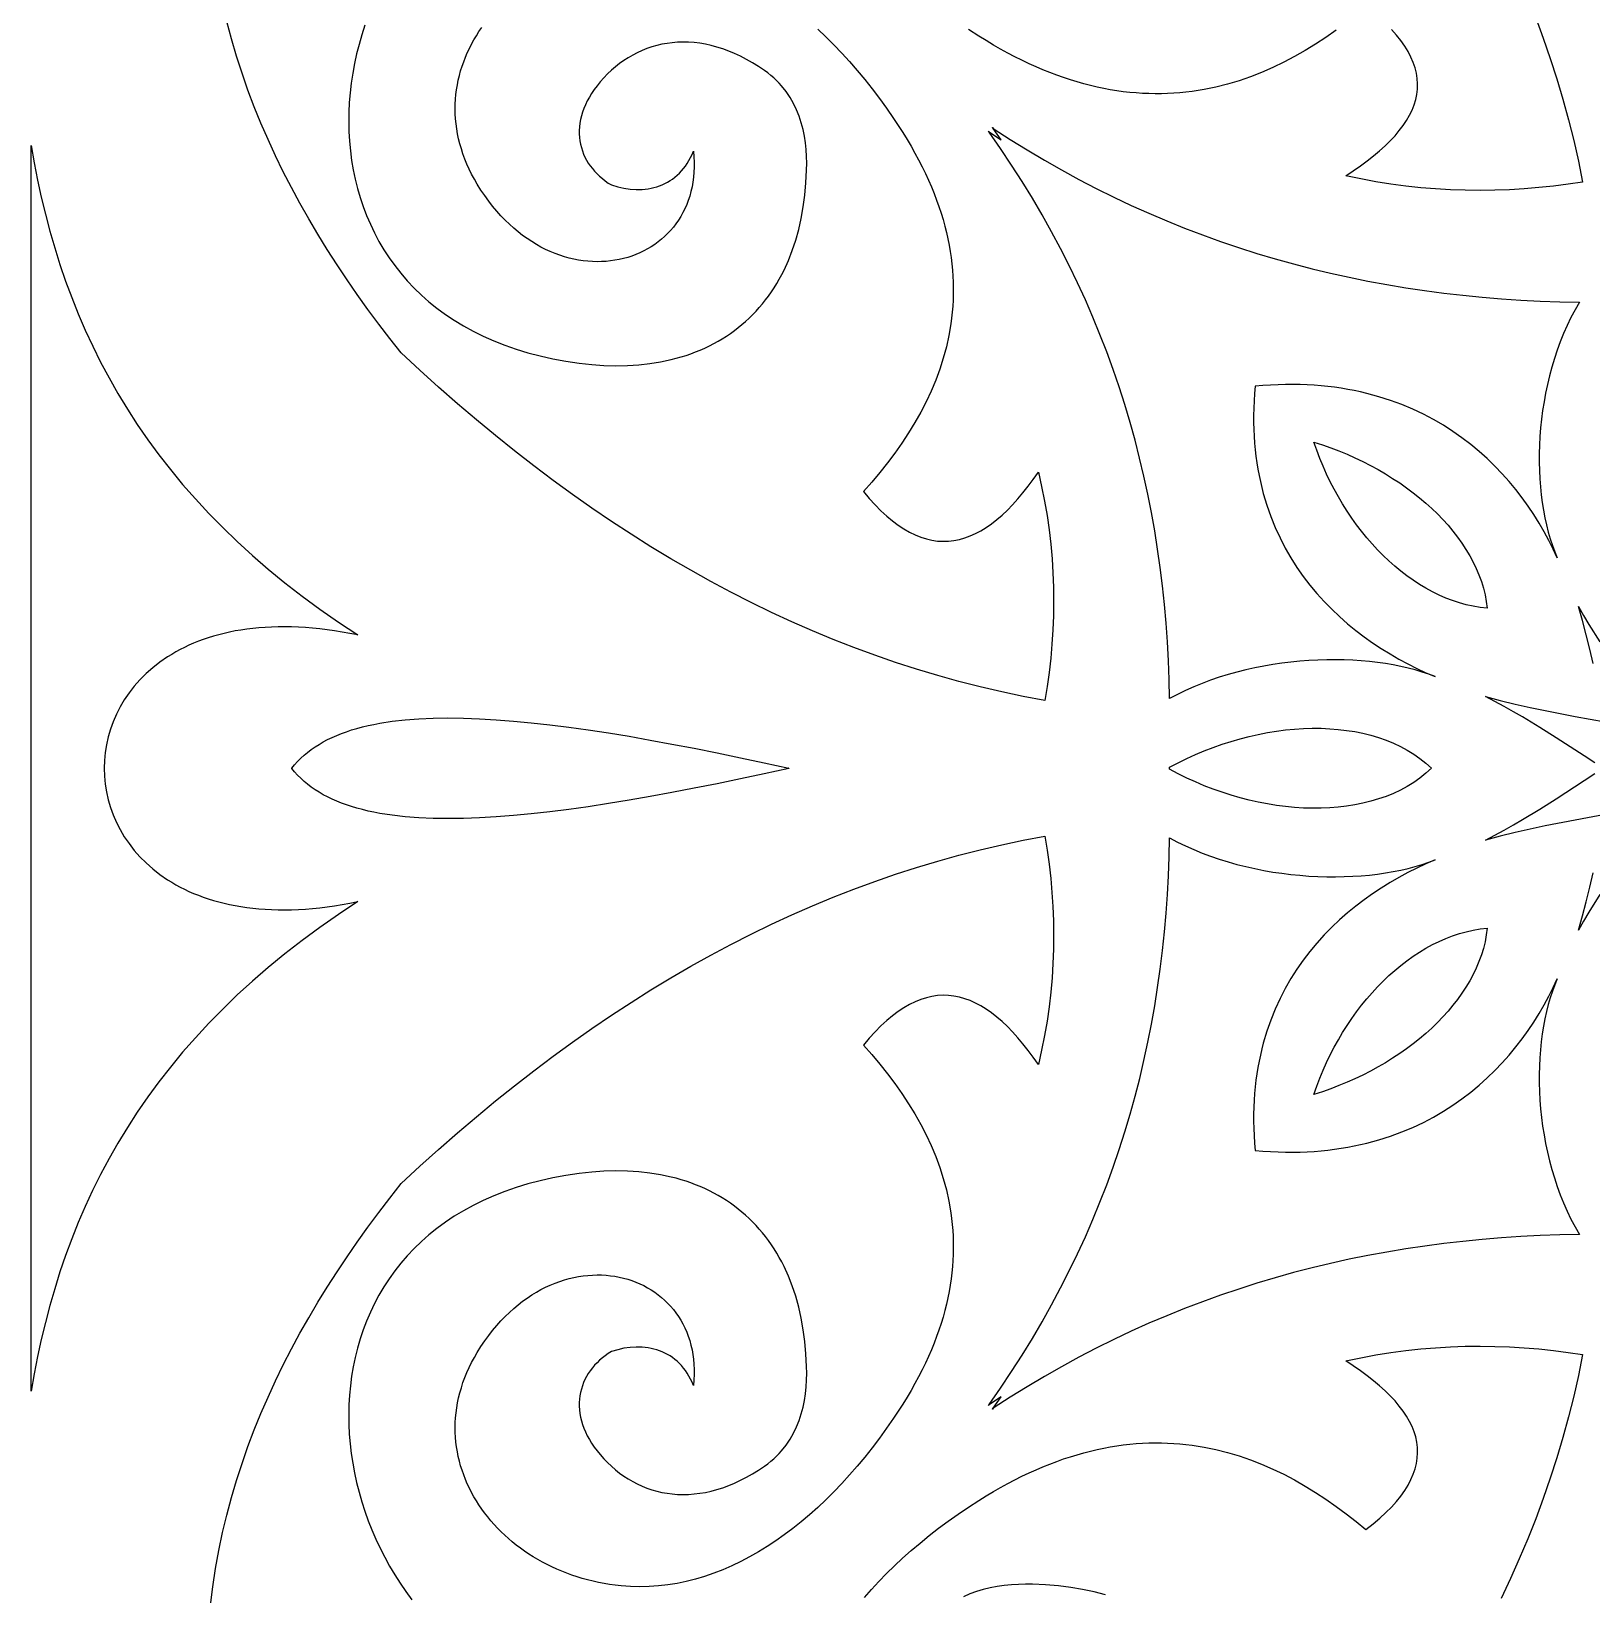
# Model space of a CAD drawing. Extents: x -375 to 375, y -1025 to 1025.
# Drawn here: x -275 to -217.3, y -608.8 to -551 of the extents above; entities that cross this region are included whole.
import ezdxf

# ---------------------------------------------------------------- set-up
doc = ezdxf.new("R2010")
doc.units = 0
doc.layers.add('LAYER_1', color=18, linetype='CONTINUOUS')

msp = doc.modelspace()

# ---------------------------------------------------------------- linework, layer by layer
at = {"layer": 'LAYER_1'}
for points in [[(-245.905, -550.9), (-245.605, -551.183), (-245.309, -551.477), (-245.017, -551.783), (-244.73, -552.098), (-244.446, -552.424), (-244.167, -552.76), (-243.893, -553.106), (-243.623, -553.461), (-243.358, -553.825), (-243.098, -554.199), (-242.924, -554.459), (-242.758, -554.717), (-242.6, -554.974), (-242.449, -555.23), (-242.306, -555.484), (-242.17, -555.736), (-242.041, -555.987), (-241.92, -556.237), (-241.806, -556.485), (-241.699, -556.732), (-241.599, -556.977), (-241.506, -557.221), (-241.419, -557.464), (-241.34, -557.705), (-241.267, -557.944), (-241.201, -558.182), (-241.142, -558.419), (-241.089, -558.655), (-241.042, -558.888), (-241.002, -559.121), (-240.967, -559.352), (-240.939, -559.582), (-240.917, -559.81), (-240.901, -560.037), (-240.891, -560.262), (-240.887, -560.487), (-240.888, -560.709), (-240.895, -560.931), (-240.908, -561.151), (-240.926, -561.369), (-240.949, -561.586), (-240.978, -561.802), (-241.051, -562.23), (-241.144, -562.652), (-241.257, -563.069), (-241.389, -563.48), (-241.54, -563.886), (-241.708, -564.287), (-241.892, -564.683), (-242.094, -565.073), (-242.311, -565.458), (-242.543, -565.837), (-242.789, -566.212), (-243.049, -566.582), (-243.322, -566.946), (-243.608, -567.305), (-243.906, -567.659), (-244.214, -568.008), (-243.997, -568.265), (-243.781, -568.501), (-243.566, -568.718), (-243.352, -568.915), (-243.139, -569.093), (-242.927, -569.251), (-242.716, -569.39), (-242.507, -569.511), (-242.298, -569.612), (-242.09, -569.696), (-241.883, -569.761), (-241.678, -569.808), (-241.473, -569.838), (-241.269, -569.849), (-241.066, -569.844), (-240.864, -569.821), (-240.663, -569.781), (-240.462, -569.725), (-240.263, -569.652), (-240.064, -569.562), (-239.866, -569.456), (-239.669, -569.335), (-239.473, -569.197), (-239.277, -569.045), (-239.083, -568.876), (-238.889, -568.693), (-238.696, -568.494), (-238.503, -568.281), (-238.311, -568.054), (-238.12, -567.812), (-237.93, -567.556), (-237.74, -567.286), (-237.619, -567.823), (-237.512, -568.359), (-237.421, -568.894), (-237.345, -569.428), (-237.283, -569.961), (-237.235, -570.492), (-237.201, -571.022), (-237.181, -571.551), (-237.175, -572.079), (-237.182, -572.605), (-237.203, -573.13), (-237.237, -573.654), (-237.283, -574.177), (-237.342, -574.698), (-237.414, -575.218), (-237.498, -575.737), (-238.299, -575.587), (-239.096, -575.42), (-239.889, -575.236), (-240.678, -575.035), (-241.463, -574.818), (-242.245, -574.583), (-243.023, -574.332), (-243.797, -574.064), (-244.567, -573.78), (-245.334, -573.48), (-246.097, -573.163), (-246.856, -572.829), (-247.612, -572.48), (-248.365, -572.115), (-249.113, -571.733), (-249.859, -571.336), (-250.6, -570.923), (-251.338, -570.494), (-252.073, -570.049), (-252.804, -569.589), (-253.532, -569.114), (-254.257, -568.623), (-254.978, -568.116), (-255.695, -567.594), (-256.41, -567.057), (-257.121, -566.505), (-257.829, -565.938), (-258.533, -565.356), (-259.235, -564.759), (-259.933, -564.148), (-260.627, -563.521), (-261.319, -562.88), (-261.737, -562.346), (-262.146, -561.808), (-262.547, -561.266), (-262.937, -560.719), (-263.318, -560.169), (-263.689, -559.613), (-264.049, -559.053), (-264.398, -558.488), (-264.735, -557.917), (-265.061, -557.342), (-265.375, -556.761), (-265.676, -556.174), (-265.965, -555.582), (-266.24, -554.983), (-266.502, -554.379), (-266.749, -553.768), (-266.983, -553.151), (-267.201, -552.528), (-267.404, -551.897), (-267.592, -551.26), (-267.764, -550.616)], [(-262.66, -550.755), (-262.773, -551.106), (-262.874, -551.459), (-262.964, -551.815), (-263.042, -552.172), (-263.108, -552.531), (-263.162, -552.891), (-263.204, -553.251), (-263.233, -553.611), (-263.251, -553.971), (-263.256, -554.331), (-263.248, -554.689), (-263.228, -555.046), (-263.194, -555.401), (-263.148, -555.753), (-263.089, -556.103), (-263.017, -556.449), (-262.932, -556.792), (-262.833, -557.131), (-262.721, -557.465), (-262.595, -557.795), (-262.456, -558.119), (-262.303, -558.438), (-262.136, -558.751), (-261.955, -559.057), (-261.76, -559.356), (-261.551, -559.648), (-261.327, -559.932), (-261.089, -560.208), (-260.836, -560.476), (-260.569, -560.735), (-260.287, -560.984), (-259.99, -561.223), (-259.678, -561.452), (-259.351, -561.671), (-259.008, -561.879), (-258.651, -562.075), (-258.278, -562.259), (-257.889, -562.431), (-257.485, -562.59), (-257.065, -562.736), (-256.629, -562.869), (-256.177, -562.988), (-255.709, -563.092), (-255.225, -563.182), (-254.725, -563.257), (-254.263, -563.307), (-253.812, -563.338), (-253.371, -563.35), (-252.941, -563.342), (-252.521, -563.316), (-252.113, -563.271), (-251.716, -563.207), (-251.331, -563.125), (-251.143, -563.077), (-250.958, -563.025), (-250.776, -562.968), (-250.598, -562.906), (-250.422, -562.841), (-250.249, -562.77), (-250.08, -562.696), (-249.914, -562.616), (-249.751, -562.533), (-249.592, -562.445), (-249.436, -562.353), (-249.283, -562.257), (-249.134, -562.156), (-248.988, -562.051), (-248.846, -561.942), (-248.707, -561.828), (-248.571, -561.711), (-248.439, -561.589), (-248.311, -561.463), (-248.187, -561.333), (-248.066, -561.199), (-247.949, -561.06), (-247.835, -560.918), (-247.726, -560.772), (-247.62, -560.622), (-247.518, -560.467), (-247.42, -560.309), (-247.326, -560.147), (-247.235, -559.981), (-247.149, -559.811), (-246.989, -559.459), (-246.845, -559.092), (-246.717, -558.71), (-246.607, -558.313), (-246.513, -557.901), (-246.437, -557.475), (-246.379, -557.034), (-246.338, -556.58), (-246.316, -556.111), (-246.312, -555.861), (-246.317, -555.609), (-246.332, -555.356), (-246.358, -555.104), (-246.396, -554.853), (-246.448, -554.604), (-246.513, -554.358), (-246.592, -554.115), (-246.688, -553.878), (-246.8, -553.647), (-246.929, -553.422), (-247.077, -553.204), (-247.243, -552.996), (-247.334, -552.895), (-247.43, -552.796), (-247.532, -552.7), (-247.639, -552.607), (-247.751, -552.517), (-247.869, -552.43), (-248.092, -552.28), (-248.315, -552.142), (-248.538, -552.016), (-248.759, -551.902), (-248.979, -551.799), (-249.198, -551.708), (-249.415, -551.629), (-249.631, -551.561), (-249.846, -551.503), (-250.058, -551.457), (-250.268, -551.421), (-250.476, -551.396), (-250.682, -551.381), (-250.885, -551.377), (-251.086, -551.382), (-251.284, -551.397), (-251.479, -551.422), (-251.671, -551.457), (-251.86, -551.501), (-252.045, -551.554), (-252.227, -551.616), (-252.405, -551.687), (-252.58, -551.767), (-252.75, -551.856), (-252.916, -551.952), (-253.078, -552.057), (-253.236, -552.171), (-253.389, -552.291), (-253.537, -552.42), (-253.681, -552.556), (-253.819, -552.7), (-253.953, -552.851), (-254.067, -552.991), (-254.172, -553.131), (-254.268, -553.272), (-254.353, -553.412), (-254.43, -553.552), (-254.498, -553.692), (-254.556, -553.831), (-254.606, -553.969), (-254.647, -554.107), (-254.679, -554.244), (-254.703, -554.379), (-254.719, -554.513), (-254.727, -554.645), (-254.727, -554.776), (-254.719, -554.905), (-254.703, -555.032), (-254.68, -555.157), (-254.649, -555.279), (-254.612, -555.4), (-254.567, -555.517), (-254.515, -555.632), (-254.457, -555.743), (-254.392, -555.852), (-254.32, -555.957), (-254.242, -556.059), (-254.158, -556.157), (-254.068, -556.252), (-253.972, -556.343), (-253.871, -556.429), (-253.763, -556.512), (-253.651, -556.59), (-253.533, -556.663), (-253.305, -556.734), (-253.076, -556.786), (-252.847, -556.82), (-252.62, -556.834), (-252.396, -556.829), (-252.176, -556.804), (-252.068, -556.784), (-251.962, -556.76), (-251.857, -556.73), (-251.755, -556.695), (-251.654, -556.655), (-251.555, -556.609), (-251.459, -556.559), (-251.366, -556.503), (-251.275, -556.442), (-251.187, -556.376), (-251.102, -556.304), (-251.021, -556.227), (-250.943, -556.145), (-250.868, -556.057), (-250.797, -555.964), (-250.73, -555.865), (-250.667, -555.761), (-250.608, -555.651), (-250.553, -555.536), (-250.503, -555.415), (-250.486, -555.616), (-250.476, -555.813), (-250.476, -556.005), (-250.483, -556.194), (-250.499, -556.378), (-250.523, -556.558), (-250.554, -556.733), (-250.593, -556.904), (-250.639, -557.071), (-250.692, -557.232), (-250.752, -557.389), (-250.819, -557.54), (-250.892, -557.687), (-250.971, -557.829), (-251.057, -557.966), (-251.148, -558.097), (-251.245, -558.223), (-251.348, -558.344), (-251.456, -558.459), (-251.568, -558.568), (-251.686, -558.672), (-251.809, -558.771), (-251.935, -558.863), (-252.067, -558.95), (-252.202, -559.03), (-252.341, -559.105), (-252.484, -559.173), (-252.63, -559.236), (-252.779, -559.292), (-252.932, -559.341), (-253.087, -559.384), (-253.245, -559.421), (-253.405, -559.451), (-253.568, -559.474), (-253.733, -559.49), (-253.9, -559.5), (-254.068, -559.502), (-254.238, -559.498), (-254.409, -559.486), (-254.581, -559.467), (-254.753, -559.441), (-254.927, -559.407), (-255.101, -559.366), (-255.275, -559.318), (-255.449, -559.261), (-255.623, -559.198), (-255.797, -559.126), (-255.97, -559.046), (-256.143, -558.959), (-256.314, -558.863), (-256.484, -558.759), (-256.653, -558.647), (-256.821, -558.527), (-256.986, -558.399), (-257.15, -558.262), (-257.311, -558.116), (-257.47, -557.962), (-257.627, -557.799), (-257.78, -557.627), (-257.931, -557.447), (-258.078, -557.257), (-258.223, -557.058), (-258.363, -556.851), (-258.5, -556.634), (-258.608, -556.448), (-258.708, -556.262), (-258.799, -556.075), (-258.883, -555.888), (-258.959, -555.702), (-259.028, -555.515), (-259.089, -555.328), (-259.143, -555.142), (-259.189, -554.956), (-259.227, -554.771), (-259.259, -554.586), (-259.284, -554.401), (-259.301, -554.218), (-259.312, -554.035), (-259.316, -553.853), (-259.313, -553.672), (-259.304, -553.492), (-259.288, -553.313), (-259.266, -553.136), (-259.237, -552.96), (-259.202, -552.785), (-259.161, -552.612), (-259.114, -552.441), (-259.061, -552.271), (-259.002, -552.104), (-258.938, -551.938), (-258.868, -551.774), (-258.792, -551.612), (-258.711, -551.453), (-258.624, -551.296), (-258.533, -551.141), (-258.436, -550.989), (-258.334, -550.839)], [(-219.34, -550.481), (-219.063, -551.228), (-218.802, -551.978), (-218.559, -552.732), (-218.333, -553.489), (-218.125, -554.25), (-217.934, -555.014), (-217.761, -555.783), (-217.605, -556.555), (-218.143, -556.636), (-218.683, -556.705), (-219.224, -556.762), (-219.766, -556.807), (-220.309, -556.84), (-220.854, -556.86), (-221.399, -556.867), (-221.947, -556.861), (-222.495, -556.842), (-223.045, -556.809), (-223.596, -556.763), (-224.148, -556.703), (-224.702, -556.629), (-225.256, -556.541), (-225.813, -556.439), (-226.37, -556.322), (-226.09, -556.139), (-225.824, -555.955), (-225.573, -555.771), (-225.337, -555.586), (-225.116, -555.4), (-224.911, -555.214), (-224.721, -555.027), (-224.546, -554.839), (-224.388, -554.651), (-224.245, -554.462), (-224.119, -554.272), (-224.009, -554.081), (-223.917, -553.889), (-223.841, -553.697), (-223.782, -553.504), (-223.741, -553.31), (-223.717, -553.115), (-223.711, -552.919), (-223.724, -552.723), (-223.754, -552.525), (-223.803, -552.327), (-223.871, -552.127), (-223.957, -551.927), (-224.063, -551.726), (-224.188, -551.523), (-224.332, -551.32), (-224.496, -551.116), (-224.681, -550.911)], [(-226.723, -550.939), (-227.101, -551.202), (-227.484, -551.453), (-227.872, -551.691), (-228.266, -551.914), (-228.665, -552.124), (-229.07, -552.318), (-229.48, -552.496), (-229.896, -552.658), (-230.317, -552.803), (-230.743, -552.93), (-231.176, -553.039), (-231.613, -553.129), (-232.057, -553.2), (-232.281, -553.227), (-232.506, -553.25), (-232.733, -553.267), (-232.961, -553.28), (-233.19, -553.286), (-233.421, -553.288), (-233.654, -553.283), (-233.888, -553.274), (-234.123, -553.258), (-234.36, -553.237), (-234.598, -553.21), (-234.837, -553.177), (-235.079, -553.138), (-235.321, -553.093), (-235.565, -553.042), (-235.811, -552.984), (-236.058, -552.92), (-236.306, -552.85), (-236.556, -552.774), (-236.807, -552.691), (-237.06, -552.601), (-237.315, -552.505), (-237.571, -552.401), (-237.828, -552.291), (-238.087, -552.174), (-238.347, -552.05), (-238.609, -551.919), (-238.873, -551.781), (-239.138, -551.635), (-239.404, -551.483), (-239.672, -551.322), (-239.942, -551.155), (-240.329, -550.904)], [(-217.217, -574.377), (-217.339, -573.843), (-217.468, -573.311), (-217.607, -572.783), (-217.757, -572.259), (-217.568, -572.593), (-217.371, -572.924), (-216.967, -573.573)], [(-217.157, -578.053), (-217.554, -577.79), (-218.58, -577.118), (-219.184, -576.738), (-219.83, -576.349), (-220.165, -576.155), (-220.507, -575.964), (-220.853, -575.777), (-221.202, -575.598), (-220.654, -575.741), (-220.103, -575.873), (-219.551, -575.997), (-218.997, -576.113), (-217.886, -576.327), (-216.775, -576.527)], [(-216.775, -579.964), (-217.886, -580.167), (-218.997, -580.382), (-219.551, -580.499), (-220.103, -580.623), (-220.654, -580.758), (-221.202, -580.903), (-220.853, -580.723), (-220.507, -580.536), (-220.165, -580.344), (-219.83, -580.149), (-219.184, -579.758), (-218.58, -579.377), (-217.554, -578.705), (-217.157, -578.442)], [(-268.373, -609.218), (-268.286, -608.536), (-268.181, -607.861), (-268.059, -607.195), (-267.92, -606.535), (-267.764, -605.884), (-267.592, -605.239), (-267.404, -604.602), (-267.201, -603.972), (-266.983, -603.348), (-266.749, -602.731), (-266.502, -602.12), (-266.24, -601.516), (-265.965, -600.917), (-265.676, -600.325), (-265.375, -599.738), (-265.061, -599.157), (-264.735, -598.582), (-264.398, -598.011), (-264.049, -597.446), (-263.689, -596.886), (-263.318, -596.331), (-262.937, -595.78), (-262.547, -595.233), (-262.146, -594.691), (-261.737, -594.153), (-261.319, -593.619), (-260.627, -592.978), (-259.933, -592.351), (-259.235, -591.74), (-258.533, -591.143), (-257.829, -590.561), (-257.121, -589.994), (-256.41, -589.442), (-255.695, -588.905), (-254.978, -588.383), (-254.257, -587.877), (-253.532, -587.386), (-252.804, -586.91), (-252.073, -586.45), (-251.338, -586.005), (-250.6, -585.576), (-249.859, -585.163), (-249.113, -584.766), (-248.365, -584.385), (-247.612, -584.019), (-246.856, -583.67), (-246.097, -583.337), (-245.334, -583.02), (-244.567, -582.719), (-243.797, -582.435), (-243.023, -582.167), (-242.245, -581.916), (-241.463, -581.682), (-240.678, -581.464), (-239.889, -581.263), (-239.096, -581.079), (-238.299, -580.912), (-237.498, -580.762), (-237.414, -581.281), (-237.342, -581.801), (-237.283, -582.323), (-237.237, -582.845), (-237.203, -583.369), (-237.182, -583.894), (-237.175, -584.421), (-237.181, -584.948), (-237.201, -585.477), (-237.235, -586.007), (-237.283, -586.538), (-237.345, -587.071), (-237.421, -587.605), (-237.512, -588.14), (-237.619, -588.676), (-237.74, -589.213), (-237.93, -588.943), (-238.12, -588.687), (-238.311, -588.445), (-238.503, -588.218), (-238.696, -588.005), (-238.889, -587.806), (-239.083, -587.623), (-239.277, -587.455), (-239.473, -587.302), (-239.669, -587.165), (-239.866, -587.043), (-240.064, -586.937), (-240.263, -586.848), (-240.462, -586.775), (-240.663, -586.718), (-240.864, -586.678), (-241.066, -586.656), (-241.269, -586.65), (-241.473, -586.662), (-241.678, -586.691), (-241.883, -586.738), (-242.09, -586.804), (-242.298, -586.887), (-242.507, -586.989), (-242.716, -587.109), (-242.927, -587.249), (-243.139, -587.407), (-243.352, -587.584), (-243.566, -587.781), (-243.781, -587.998), (-243.997, -588.235), (-244.214, -588.491), (-243.906, -588.84), (-243.608, -589.195), (-243.322, -589.554), (-243.049, -589.918), (-242.789, -590.288), (-242.543, -590.662), (-242.311, -591.042), (-242.094, -591.427), (-241.892, -591.817), (-241.708, -592.213), (-241.54, -592.613), (-241.389, -593.019), (-241.257, -593.431), (-241.144, -593.848), (-241.051, -594.27), (-240.978, -594.697), (-240.949, -594.913), (-240.926, -595.13), (-240.908, -595.349), (-240.895, -595.569), (-240.888, -595.79), (-240.887, -596.013), (-240.891, -596.237), (-240.901, -596.463), (-240.917, -596.689), (-240.939, -596.918), (-240.967, -597.147), (-241.002, -597.378), (-241.042, -597.611), (-241.089, -597.845), (-241.142, -598.08), (-241.201, -598.317), (-241.267, -598.555), (-241.34, -598.795), (-241.419, -599.036), (-241.506, -599.278), (-241.599, -599.522), (-241.699, -599.767), (-241.806, -600.014), (-241.92, -600.262), (-242.041, -600.512), (-242.17, -600.763), (-242.306, -601.016), (-242.449, -601.27), (-242.6, -601.525), (-242.758, -601.782), (-242.924, -602.04), (-243.098, -602.3), (-243.358, -602.674), (-243.623, -603.038), (-243.893, -603.393), (-244.167, -603.739), (-244.446, -604.075), (-244.73, -604.401), (-245.017, -604.717), (-245.309, -605.022), (-245.605, -605.316), (-245.905, -605.599), (-246.209, -605.871), (-246.516, -606.131), (-246.826, -606.379), (-247.14, -606.616), (-247.457, -606.84), (-247.777, -607.051), (-248.1, -607.249), (-248.425, -607.435), (-248.753, -607.606), (-249.083, -607.765), (-249.416, -607.909), (-249.751, -608.039), (-250.087, -608.155), (-250.426, -608.255), (-250.766, -608.341), (-251.108, -608.412), (-251.451, -608.467), (-251.795, -608.507), (-252.14, -608.53), (-252.486, -608.538), (-252.833, -608.528), (-253.181, -608.502), (-253.392, -608.48), (-253.602, -608.451), (-253.809, -608.418), (-254.014, -608.379), (-254.216, -608.335), (-254.416, -608.285), (-254.614, -608.231), (-254.809, -608.172), (-255.001, -608.107), (-255.19, -608.039), (-255.377, -607.965), (-255.56, -607.887), (-255.74, -607.804), (-255.917, -607.717), (-256.09, -607.626), (-256.26, -607.531), (-256.427, -607.431), (-256.59, -607.328), (-256.749, -607.22), (-256.904, -607.109), (-257.056, -606.994), (-257.203, -606.875), (-257.346, -606.753), (-257.486, -606.628), (-257.62, -606.499), (-257.751, -606.367), (-257.877, -606.231), (-257.998, -606.093), (-258.115, -605.952), (-258.227, -605.807), (-258.334, -605.66), (-258.436, -605.511), (-258.533, -605.358), (-258.624, -605.204), (-258.711, -605.047), (-258.792, -604.887), (-258.868, -604.725), (-258.938, -604.562), (-259.002, -604.396), (-259.061, -604.228), (-259.114, -604.058), (-259.161, -603.887), (-259.202, -603.714), (-259.237, -603.539), (-259.266, -603.363), (-259.288, -603.186), (-259.304, -603.007), (-259.313, -602.827), (-259.316, -602.646), (-259.312, -602.464), (-259.301, -602.281), (-259.284, -602.098), (-259.259, -601.913), (-259.227, -601.728), (-259.189, -601.543), (-259.143, -601.357), (-259.089, -601.171), (-259.028, -600.984), (-258.959, -600.798), (-258.883, -600.611), (-258.799, -600.424), (-258.708, -600.238), (-258.608, -600.051), (-258.5, -599.865), (-258.363, -599.648), (-258.223, -599.441), (-258.078, -599.242), (-257.931, -599.052), (-257.78, -598.872), (-257.627, -598.7), (-257.47, -598.537), (-257.311, -598.383), (-257.15, -598.237), (-256.986, -598.1), (-256.821, -597.972), (-256.653, -597.852), (-256.484, -597.74), (-256.314, -597.636), (-256.143, -597.54), (-255.97, -597.453), (-255.797, -597.373), (-255.623, -597.302), (-255.449, -597.238), (-255.275, -597.181), (-255.101, -597.133), (-254.927, -597.092), (-254.753, -597.058), (-254.581, -597.032), (-254.409, -597.013), (-254.238, -597.002), (-254.068, -596.997), (-253.9, -597), (-253.733, -597.009), (-253.568, -597.025), (-253.405, -597.049), (-253.245, -597.078), (-253.087, -597.115), (-252.932, -597.158), (-252.779, -597.208), (-252.63, -597.264), (-252.484, -597.326), (-252.341, -597.394), (-252.202, -597.469), (-252.067, -597.549), (-251.935, -597.636), (-251.809, -597.728), (-251.686, -597.827), (-251.568, -597.931), (-251.456, -598.04), (-251.348, -598.156), (-251.245, -598.276), (-251.148, -598.402), (-251.057, -598.534), (-250.971, -598.67), (-250.892, -598.812), (-250.819, -598.959), (-250.752, -599.111), (-250.692, -599.267), (-250.639, -599.429), (-250.593, -599.595), (-250.554, -599.766), (-250.523, -599.941), (-250.499, -600.121), (-250.483, -600.306), (-250.476, -600.494), (-250.476, -600.687), (-250.486, -600.884), (-250.503, -601.085), (-250.553, -600.964), (-250.608, -600.849), (-250.667, -600.739), (-250.73, -600.634), (-250.797, -600.536), (-250.868, -600.442), (-250.943, -600.355), (-251.021, -600.272), (-251.102, -600.195), (-251.187, -600.124), (-251.275, -600.058), (-251.366, -599.997), (-251.459, -599.941), (-251.555, -599.89), (-251.654, -599.845), (-251.755, -599.805), (-251.857, -599.77), (-251.962, -599.74), (-252.068, -599.715), (-252.176, -599.695), (-252.396, -599.671), (-252.62, -599.665), (-252.847, -599.68), (-253.076, -599.713), (-253.305, -599.766), (-253.533, -599.836), (-253.651, -599.91), (-253.763, -599.988), (-253.871, -600.07), (-253.972, -600.157), (-254.068, -600.248), (-254.158, -600.342), (-254.242, -600.44), (-254.32, -600.542), (-254.392, -600.648), (-254.457, -600.756), (-254.515, -600.868), (-254.567, -600.983), (-254.612, -601.1), (-254.649, -601.22), (-254.68, -601.343), (-254.703, -601.467), (-254.719, -601.594), (-254.727, -601.723), (-254.727, -601.854), (-254.719, -601.987), (-254.703, -602.121), (-254.679, -602.256), (-254.647, -602.392), (-254.606, -602.53), (-254.556, -602.668), (-254.498, -602.808), (-254.43, -602.947), (-254.353, -603.087), (-254.268, -603.228), (-254.172, -603.368), (-254.067, -603.508), (-253.953, -603.648), (-253.819, -603.799), (-253.681, -603.943), (-253.537, -604.079), (-253.389, -604.208), (-253.236, -604.329), (-253.078, -604.442), (-252.916, -604.547), (-252.75, -604.644), (-252.58, -604.732), (-252.405, -604.812), (-252.227, -604.883), (-252.045, -604.946), (-251.86, -604.999), (-251.671, -605.043), (-251.479, -605.077), (-251.284, -605.102), (-251.086, -605.118), (-250.885, -605.123), (-250.682, -605.118), (-250.476, -605.104), (-250.268, -605.078), (-250.058, -605.043), (-249.846, -604.996), (-249.631, -604.939), (-249.415, -604.871), (-249.198, -604.791), (-248.979, -604.7), (-248.759, -604.598), (-248.538, -604.484), (-248.315, -604.358), (-248.092, -604.22), (-247.869, -604.07), (-247.751, -603.983), (-247.639, -603.892), (-247.532, -603.799), (-247.43, -603.703), (-247.334, -603.605), (-247.243, -603.504), (-247.077, -603.295), (-246.929, -603.078), (-246.8, -602.853), (-246.688, -602.621), (-246.592, -602.384), (-246.513, -602.142), (-246.448, -601.896), (-246.396, -601.647), (-246.358, -601.396), (-246.332, -601.143), (-246.317, -600.891), (-246.312, -600.639), (-246.316, -600.389), (-246.338, -599.92), (-246.379, -599.465), (-246.437, -599.024), (-246.513, -598.598), (-246.607, -598.186), (-246.717, -597.789), (-246.845, -597.407), (-246.989, -597.04), (-247.149, -596.689), (-247.235, -596.519), (-247.326, -596.353), (-247.42, -596.19), (-247.518, -596.032), (-247.62, -595.878), (-247.726, -595.728), (-247.835, -595.581), (-247.949, -595.439), (-248.066, -595.301), (-248.187, -595.167), (-248.311, -595.037), (-248.439, -594.911), (-248.571, -594.789), (-248.707, -594.671), (-248.846, -594.558), (-248.988, -594.449), (-249.134, -594.344), (-249.283, -594.243), (-249.436, -594.146), (-249.592, -594.054), (-249.751, -593.966), (-249.914, -593.883), (-250.08, -593.804), (-250.249, -593.729), (-250.422, -593.659), (-250.598, -593.593), (-250.776, -593.532), (-250.958, -593.475), (-251.143, -593.422), (-251.331, -593.374), (-251.716, -593.292), (-252.113, -593.229), (-252.521, -593.184), (-252.941, -593.157), (-253.371, -593.15), (-253.812, -593.162), (-254.263, -593.193), (-254.725, -593.243), (-255.225, -593.318), (-255.709, -593.407), (-256.177, -593.512), (-256.629, -593.63), (-257.065, -593.763), (-257.485, -593.909), (-257.889, -594.069), (-258.278, -594.241), (-258.651, -594.425), (-259.008, -594.621), (-259.351, -594.828), (-259.678, -595.047), (-259.99, -595.276), (-260.287, -595.516), (-260.569, -595.765), (-260.836, -596.023), (-261.089, -596.291), (-261.327, -596.567), (-261.551, -596.851), (-261.76, -597.143), (-261.955, -597.442), (-262.136, -597.749), (-262.303, -598.061), (-262.456, -598.38), (-262.595, -598.704), (-262.721, -599.034), (-262.833, -599.368), (-262.932, -599.707), (-263.017, -600.05), (-263.089, -600.397), (-263.148, -600.746), (-263.194, -601.099), (-263.228, -601.453), (-263.248, -601.81), (-263.256, -602.168), (-263.251, -602.528), (-263.233, -602.888), (-263.204, -603.248), (-263.162, -603.608), (-263.108, -603.968), (-263.042, -604.327), (-262.964, -604.684), (-262.874, -605.04), (-262.773, -605.393), (-262.66, -605.744), (-262.535, -606.092), (-262.399, -606.436), (-262.252, -606.777), (-262.094, -607.113), (-261.925, -607.444), (-261.745, -607.771), (-261.554, -608.092), (-261.353, -608.407), (-261.14, -608.716), (-260.918, -609.018)], [(-216.967, -582.924), (-217.371, -583.573), (-217.568, -583.905), (-217.757, -584.239), (-217.607, -583.715), (-217.468, -583.186), (-217.339, -582.654), (-217.217, -582.12)], [(-244.172, -608.939), (-243.914, -608.64), (-243.645, -608.344), (-243.363, -608.051), (-243.069, -607.762), (-242.764, -607.476), (-242.448, -607.195), (-242.12, -606.918), (-241.782, -606.644), (-241.434, -606.375), (-241.075, -606.111), (-240.707, -605.851), (-240.329, -605.595), (-239.942, -605.345), (-239.672, -605.177), (-239.404, -605.017), (-239.138, -604.864), (-238.873, -604.719), (-238.609, -604.58), (-238.347, -604.449), (-238.087, -604.325), (-237.828, -604.208), (-237.571, -604.098), (-237.315, -603.995), (-237.06, -603.899), (-236.807, -603.809), (-236.556, -603.726), (-236.306, -603.649), (-236.058, -603.579), (-235.811, -603.515), (-235.565, -603.458), (-235.321, -603.407), (-235.079, -603.362), (-234.837, -603.323), (-234.598, -603.29), (-234.36, -603.263), (-234.123, -603.241), (-233.888, -603.226), (-233.654, -603.216), (-233.421, -603.212), (-233.19, -603.213), (-232.961, -603.22), (-232.733, -603.232), (-232.506, -603.249), (-232.281, -603.272), (-232.057, -603.3), (-231.613, -603.37), (-231.176, -603.46), (-230.743, -603.569), (-230.317, -603.696), (-229.896, -603.841), (-229.48, -604.003), (-229.07, -604.182), (-228.665, -604.376), (-228.266, -604.585), (-227.872, -604.809), (-227.484, -605.046), (-227.101, -605.297), (-226.723, -605.561), (-226.35, -605.836), (-225.983, -606.123), (-225.621, -606.421), (-225.355, -606.211), (-225.109, -606.003), (-224.885, -605.795), (-224.681, -605.589), (-224.496, -605.384), (-224.332, -605.179), (-224.188, -604.976), (-224.063, -604.774), (-223.957, -604.573), (-223.871, -604.372), (-223.803, -604.173), (-223.754, -603.974), (-223.724, -603.777), (-223.711, -603.58), (-223.717, -603.384), (-223.741, -603.19), (-223.782, -602.995), (-223.841, -602.802), (-223.917, -602.61), (-224.009, -602.418), (-224.119, -602.228), (-224.245, -602.038), (-224.388, -601.848), (-224.546, -601.66), (-224.721, -601.472), (-224.911, -601.285), (-225.116, -601.099), (-225.337, -600.913), (-225.573, -600.728), (-225.824, -600.544), (-226.09, -600.36), (-226.37, -600.177), (-225.813, -600.06), (-225.256, -599.958), (-224.702, -599.87), (-224.148, -599.796), (-223.596, -599.736), (-223.045, -599.69), (-222.495, -599.658), (-221.947, -599.639), (-221.399, -599.633), (-220.854, -599.64), (-220.309, -599.66), (-219.766, -599.692), (-219.224, -599.737), (-218.683, -599.794), (-218.143, -599.863), (-217.605, -599.944), (-217.761, -600.716), (-217.934, -601.485), (-218.125, -602.249), (-218.333, -603.01), (-218.559, -603.768), (-218.802, -604.521), (-219.063, -605.271), (-219.34, -606.018), (-219.635, -606.761), (-219.947, -607.5), (-220.275, -608.236), (-220.621, -608.968)], [(-235.263, -608.834), (-235.675, -608.727), (-236.102, -608.637), (-236.544, -608.564), (-237.001, -608.508), (-237.472, -608.469), (-237.959, -608.447), (-238.218, -608.443), (-238.479, -608.448), (-238.741, -608.462), (-239.003, -608.488), (-239.263, -608.524), (-239.522, -608.574), (-239.777, -608.636), (-240.028, -608.713), (-240.274, -608.805), (-240.514, -608.913)]]:
    msp.add_lwpolyline(points, dxfattribs=at)
for points in [[(-239.409, -554.569), (-238.783, -554.974), (-238.153, -555.366), (-237.52, -555.743), (-236.884, -556.106), (-236.244, -556.455), (-235.601, -556.789), (-234.954, -557.11), (-234.303, -557.418), (-233.65, -557.711), (-232.993, -557.991), (-232.332, -558.258), (-231.668, -558.512), (-231.001, -558.753), (-230.331, -558.98), (-229.657, -559.195), (-228.98, -559.397), (-228.3, -559.586), (-227.617, -559.763), (-226.93, -559.928), (-226.24, -560.08), (-225.547, -560.22), (-224.851, -560.348), (-224.152, -560.465), (-223.45, -560.569), (-222.745, -560.662), (-222.037, -560.744), (-221.325, -560.814), (-220.611, -560.873), (-219.894, -560.921), (-219.174, -560.957), (-218.45, -560.983), (-217.724, -560.998), (-217.886, -561.281), (-218.037, -561.569), (-218.179, -561.864), (-218.311, -562.163), (-218.434, -562.468), (-218.547, -562.776), (-218.651, -563.089), (-218.745, -563.404), (-218.831, -563.722), (-218.907, -564.042), (-218.975, -564.363), (-219.034, -564.685), (-219.084, -565.007), (-219.126, -565.33), (-219.159, -565.651), (-219.184, -565.971), (-219.201, -566.289), (-219.209, -566.605), (-219.21, -566.917), (-219.203, -567.227), (-219.188, -567.532), (-219.165, -567.832), (-219.135, -568.127), (-219.097, -568.417), (-219.052, -568.7), (-219, -568.976), (-218.941, -569.245), (-218.874, -569.505), (-218.801, -569.758), (-218.721, -570.001), (-218.634, -570.235), (-218.541, -570.458), (-218.693, -570.136), (-218.857, -569.814), (-219.032, -569.494), (-219.218, -569.175), (-219.416, -568.859), (-219.626, -568.547), (-219.848, -568.239), (-220.081, -567.936), (-220.327, -567.638), (-220.586, -567.347), (-220.857, -567.064), (-221.14, -566.788), (-221.437, -566.521), (-221.746, -566.263), (-222.069, -566.016), (-222.405, -565.78), (-222.755, -565.555), (-223.118, -565.343), (-223.495, -565.144), (-223.886, -564.96), (-224.291, -564.79), (-224.71, -564.635), (-225.144, -564.497), (-225.593, -564.375), (-225.822, -564.321), (-226.056, -564.272), (-226.293, -564.227), (-226.534, -564.187), (-226.779, -564.151), (-227.027, -564.121), (-227.279, -564.095), (-227.535, -564.075), (-227.795, -564.06), (-228.059, -564.05), (-228.327, -564.045), (-228.598, -564.046), (-228.874, -564.053), (-229.153, -564.065), (-229.437, -564.083), (-229.724, -564.106), (-229.747, -564.383), (-229.763, -564.656), (-229.774, -564.925), (-229.779, -565.191), (-229.778, -565.452), (-229.772, -565.71), (-229.759, -565.964), (-229.742, -566.214), (-229.719, -566.461), (-229.691, -566.703), (-229.658, -566.942), (-229.619, -567.178), (-229.576, -567.41), (-229.528, -567.638), (-229.475, -567.863), (-229.418, -568.084), (-229.289, -568.515), (-229.143, -568.933), (-228.98, -569.336), (-228.801, -569.726), (-228.607, -570.102), (-228.398, -570.464), (-228.176, -570.813), (-227.941, -571.149), (-227.694, -571.472), (-227.435, -571.782), (-227.167, -572.08), (-226.888, -572.364), (-226.6, -572.637), (-226.304, -572.897), (-226.001, -573.145), (-225.691, -573.381), (-225.376, -573.605), (-225.055, -573.818), (-224.729, -574.019), (-224.401, -574.209), (-224.069, -574.387), (-223.736, -574.555), (-223.401, -574.712), (-223.066, -574.858), (-223.298, -574.769), (-223.542, -574.687), (-223.795, -574.611), (-224.057, -574.542), (-224.329, -574.479), (-224.609, -574.424), (-224.896, -574.375), (-225.191, -574.333), (-225.492, -574.298), (-225.798, -574.27), (-226.111, -574.25), (-226.428, -574.236), (-226.749, -574.231), (-227.074, -574.233), (-227.402, -574.242), (-227.733, -574.259), (-228.065, -574.285), (-228.399, -574.318), (-228.733, -574.359), (-229.068, -574.408), (-229.402, -574.466), (-229.736, -574.531), (-230.068, -574.606), (-230.397, -574.689), (-230.724, -574.78), (-231.048, -574.88), (-231.368, -574.989), (-231.683, -575.107), (-231.994, -575.234), (-232.299, -575.371), (-232.598, -575.516), (-232.89, -575.671), (-232.905, -574.969), (-232.931, -574.27), (-232.968, -573.574), (-233.017, -572.88), (-233.078, -572.19), (-233.15, -571.502), (-233.234, -570.818), (-233.33, -570.136), (-233.438, -569.458), (-233.558, -568.782), (-233.691, -568.109), (-233.836, -567.439), (-233.994, -566.773), (-234.164, -566.109), (-234.348, -565.449), (-234.544, -564.791), (-234.753, -564.137), (-234.976, -563.486), (-235.212, -562.838), (-235.462, -562.193), (-235.725, -561.552), (-236.002, -560.913), (-236.293, -560.278), (-236.598, -559.647), (-236.917, -559.018), (-237.251, -558.393), (-237.598, -557.771), (-237.961, -557.152), (-238.338, -556.537), (-238.73, -555.925), (-239.136, -555.317), (-239.558, -554.712), (-239.592, -554.68), (-239.572, -554.694), (-239.586, -554.675), (-239.553, -554.706), (-239.121, -554.991), (-239.416, -554.574), (-239.449, -554.542), (-239.429, -554.556), (-239.442, -554.536)], [(-274.889, -555.841), (-274.765, -556.479), (-274.628, -557.113), (-274.477, -557.744), (-274.312, -558.37), (-274.133, -558.992), (-273.939, -559.61), (-273.729, -560.223), (-273.504, -560.832), (-273.262, -561.436), (-273.004, -562.036), (-272.728, -562.63), (-272.435, -563.219), (-272.124, -563.804), (-271.794, -564.383), (-271.445, -564.957), (-271.077, -565.525), (-270.689, -566.088), (-270.281, -566.645), (-269.852, -567.196), (-269.402, -567.741), (-268.93, -568.281), (-268.436, -568.814), (-267.919, -569.341), (-267.38, -569.861), (-266.817, -570.375), (-266.23, -570.883), (-265.618, -571.383), (-264.982, -571.877), (-264.321, -572.364), (-263.634, -572.844), (-262.921, -573.316), (-263.212, -573.259), (-263.498, -573.207), (-263.779, -573.162), (-264.057, -573.123), (-264.329, -573.09), (-264.597, -573.063), (-264.86, -573.042), (-265.119, -573.027), (-265.373, -573.017), (-265.623, -573.013), (-265.868, -573.014), (-266.108, -573.021), (-266.344, -573.033), (-266.575, -573.05), (-266.802, -573.072), (-267.024, -573.1), (-267.242, -573.132), (-267.455, -573.168), (-267.663, -573.21), (-267.867, -573.256), (-268.066, -573.306), (-268.261, -573.361), (-268.451, -573.42), (-268.636, -573.483), (-268.817, -573.55), (-268.993, -573.622), (-269.165, -573.697), (-269.332, -573.775), (-269.495, -573.858), (-269.653, -573.944), (-269.806, -574.033), (-269.955, -574.126), (-270.239, -574.321), (-270.504, -574.528), (-270.752, -574.746), (-270.981, -574.975), (-271.191, -575.214), (-271.384, -575.462), (-271.558, -575.717), (-271.713, -575.98), (-271.851, -576.25), (-271.97, -576.525), (-272.071, -576.805), (-272.153, -577.089), (-272.217, -577.376), (-272.263, -577.666), (-272.29, -577.957), (-272.299, -578.249), (-272.299, -578.25), (-272.299, -578.25), (-272.29, -578.542), (-272.263, -578.834), (-272.217, -579.123), (-272.153, -579.411), (-272.071, -579.695), (-271.97, -579.975), (-271.851, -580.25), (-271.713, -580.519), (-271.558, -580.782), (-271.384, -581.038), (-271.191, -581.286), (-270.981, -581.524), (-270.752, -581.753), (-270.504, -581.972), (-270.239, -582.179), (-269.955, -582.374), (-269.806, -582.467), (-269.653, -582.556), (-269.495, -582.642), (-269.332, -582.724), (-269.165, -582.803), (-268.993, -582.878), (-268.817, -582.949), (-268.636, -583.016), (-268.451, -583.08), (-268.261, -583.139), (-268.066, -583.193), (-267.867, -583.244), (-267.663, -583.29), (-267.455, -583.331), (-267.242, -583.368), (-267.024, -583.4), (-266.802, -583.427), (-266.575, -583.449), (-266.344, -583.466), (-266.108, -583.478), (-265.868, -583.485), (-265.623, -583.487), (-265.373, -583.482), (-265.119, -583.473), (-264.86, -583.458), (-264.597, -583.436), (-264.329, -583.41), (-264.057, -583.377), (-263.779, -583.338), (-263.498, -583.292), (-263.212, -583.241), (-262.921, -583.183), (-263.634, -583.656), (-264.321, -584.136), (-264.982, -584.622), (-265.618, -585.116), (-266.23, -585.617), (-266.817, -586.124), (-267.38, -586.638), (-267.919, -587.159), (-268.436, -587.685), (-268.93, -588.218), (-269.402, -588.758), (-269.852, -589.303), (-270.281, -589.854), (-270.689, -590.411), (-271.077, -590.974), (-271.446, -591.542), (-271.794, -592.116), (-272.124, -592.695), (-272.435, -593.279), (-272.729, -593.868), (-273.004, -594.463), (-273.262, -595.062), (-273.504, -595.666), (-273.729, -596.275), (-273.939, -596.888), (-274.133, -597.506), (-274.312, -598.128), (-274.477, -598.754), (-274.628, -599.385), (-274.765, -600.019), (-274.889, -600.657), (-275, -601.299), (-275, -555.199)], [(-227.234, -566.282), (-226.926, -566.389), (-226.622, -566.505), (-226.322, -566.628), (-226.027, -566.759), (-225.737, -566.898), (-225.452, -567.043), (-225.173, -567.195), (-224.9, -567.354), (-224.633, -567.519), (-224.374, -567.69), (-224.121, -567.868), (-223.876, -568.051), (-223.639, -568.239), (-223.41, -568.433), (-223.19, -568.632), (-222.979, -568.836), (-222.777, -569.045), (-222.585, -569.258), (-222.403, -569.475), (-222.231, -569.696), (-222.07, -569.921), (-221.921, -570.149), (-221.782, -570.381), (-221.656, -570.616), (-221.542, -570.854), (-221.44, -571.094), (-221.352, -571.337), (-221.277, -571.582), (-221.215, -571.829), (-221.168, -572.077), (-221.134, -572.328), (-221.394, -572.298), (-221.653, -572.255), (-221.91, -572.198), (-222.164, -572.128), (-222.417, -572.044), (-222.667, -571.949), (-222.914, -571.841), (-223.159, -571.721), (-223.4, -571.589), (-223.638, -571.446), (-223.872, -571.293), (-224.103, -571.129), (-224.329, -570.954), (-224.551, -570.77), (-224.769, -570.577), (-224.981, -570.374), (-225.189, -570.163), (-225.392, -569.943), (-225.589, -569.715), (-225.78, -569.48), (-225.965, -569.237), (-226.145, -568.987), (-226.317, -568.731), (-226.483, -568.468), (-226.643, -568.199), (-226.795, -567.925), (-226.94, -567.646), (-227.077, -567.361), (-227.207, -567.072), (-227.328, -566.779), (-227.441, -566.482), (-227.546, -566.182)], [(-259.011, -576.393), (-258.416, -576.414), (-257.799, -576.45), (-257.161, -576.499), (-256.501, -576.562), (-255.82, -576.638), (-255.118, -576.726), (-254.394, -576.828), (-253.65, -576.941), (-252.886, -577.066), (-252.101, -577.203), (-251.296, -577.351), (-250.472, -577.51), (-249.628, -577.68), (-248.764, -577.859), (-247.881, -578.049), (-246.979, -578.248), (-246.979, -578.248), (-246.979, -578.249), (-246.979, -578.249), (-246.981, -578.25), (-246.979, -578.25), (-246.979, -578.25), (-246.979, -578.251), (-246.979, -578.251), (-247.881, -578.45), (-248.764, -578.64), (-249.628, -578.819), (-250.472, -578.989), (-251.296, -579.148), (-252.101, -579.296), (-252.886, -579.433), (-253.65, -579.558), (-254.394, -579.672), (-255.118, -579.773), (-255.82, -579.862), (-256.501, -579.937), (-257.161, -580), (-257.799, -580.049), (-258.416, -580.085), (-259.011, -580.106), (-259.583, -580.113), (-260.133, -580.105), (-260.66, -580.081), (-261.165, -580.043), (-261.646, -579.988), (-262.105, -579.917), (-262.325, -579.876), (-262.539, -579.83), (-262.748, -579.78), (-262.95, -579.726), (-263.147, -579.668), (-263.338, -579.605), (-263.522, -579.538), (-263.7, -579.467), (-263.873, -579.391), (-264.039, -579.31), (-264.199, -579.226), (-264.353, -579.136), (-264.501, -579.042), (-264.642, -578.943), (-264.778, -578.84), (-264.907, -578.732), (-265.029, -578.619), (-265.146, -578.501), (-265.256, -578.378), (-265.359, -578.251), (-265.36, -578.251), (-265.359, -578.25), (-265.36, -578.25), (-265.359, -578.249), (-265.36, -578.248), (-265.359, -578.248), (-265.256, -578.121), (-265.146, -577.998), (-265.029, -577.88), (-264.907, -577.768), (-264.778, -577.659), (-264.642, -577.556), (-264.501, -577.457), (-264.353, -577.363), (-264.199, -577.274), (-264.039, -577.189), (-263.873, -577.108), (-263.7, -577.033), (-263.522, -576.961), (-263.338, -576.894), (-263.147, -576.831), (-262.95, -576.773), (-262.748, -576.719), (-262.539, -576.669), (-262.325, -576.623), (-262.105, -576.582), (-261.646, -576.511), (-261.165, -576.457), (-260.66, -576.418), (-260.133, -576.395), (-259.583, -576.387)], [(-227.283, -576.77), (-226.963, -576.783), (-226.647, -576.808), (-226.336, -576.845), (-226.031, -576.893), (-225.732, -576.954), (-225.44, -577.027), (-225.155, -577.112), (-224.877, -577.209), (-224.608, -577.319), (-224.347, -577.441), (-224.096, -577.577), (-223.855, -577.725), (-223.624, -577.886), (-223.404, -578.06), (-223.195, -578.248), (-223.404, -578.435), (-223.624, -578.61), (-223.855, -578.771), (-224.096, -578.919), (-224.347, -579.055), (-224.608, -579.177), (-224.877, -579.288), (-225.155, -579.385), (-225.44, -579.47), (-225.732, -579.543), (-226.031, -579.604), (-226.336, -579.652), (-226.647, -579.689), (-226.963, -579.714), (-227.283, -579.727), (-227.607, -579.729), (-227.934, -579.719), (-228.265, -579.698), (-228.597, -579.666), (-228.932, -579.623), (-229.267, -579.569), (-229.603, -579.504), (-229.94, -579.428), (-230.276, -579.342), (-230.611, -579.245), (-230.945, -579.138), (-231.276, -579.021), (-231.606, -578.894), (-231.932, -578.756), (-232.254, -578.609), (-232.572, -578.453), (-232.886, -578.286), (-232.886, -578.21), (-232.572, -578.044), (-232.254, -577.887), (-231.932, -577.74), (-231.606, -577.603), (-231.276, -577.476), (-230.945, -577.359), (-230.611, -577.252), (-230.276, -577.155), (-229.94, -577.069), (-229.603, -576.993), (-229.267, -576.928), (-228.932, -576.874), (-228.597, -576.831), (-228.265, -576.799), (-227.934, -576.778), (-227.607, -576.768)], [(-232.597, -580.979), (-232.299, -581.124), (-231.994, -581.26), (-231.683, -581.387), (-231.368, -581.505), (-231.048, -581.614), (-230.724, -581.715), (-230.397, -581.806), (-230.068, -581.889), (-229.736, -581.963), (-229.402, -582.029), (-229.068, -582.087), (-228.733, -582.136), (-228.399, -582.177), (-228.065, -582.21), (-227.733, -582.236), (-227.402, -582.253), (-227.074, -582.262), (-226.749, -582.264), (-226.428, -582.259), (-226.111, -582.246), (-225.798, -582.225), (-225.492, -582.198), (-225.191, -582.163), (-224.896, -582.121), (-224.609, -582.072), (-224.329, -582.016), (-224.057, -581.954), (-223.795, -581.885), (-223.542, -581.809), (-223.298, -581.727), (-223.066, -581.638), (-223.401, -581.784), (-223.736, -581.941), (-224.069, -582.109), (-224.401, -582.288), (-224.729, -582.477), (-225.055, -582.679), (-225.376, -582.891), (-225.691, -583.116), (-226.001, -583.352), (-226.304, -583.6), (-226.6, -583.86), (-226.888, -584.133), (-227.167, -584.418), (-227.435, -584.715), (-227.694, -585.025), (-227.941, -585.348), (-228.176, -585.685), (-228.398, -586.034), (-228.607, -586.396), (-228.801, -586.772), (-228.98, -587.162), (-229.143, -587.566), (-229.289, -587.983), (-229.418, -588.415), (-229.475, -588.636), (-229.528, -588.86), (-229.576, -589.089), (-229.619, -589.321), (-229.658, -589.556), (-229.691, -589.795), (-229.719, -590.038), (-229.742, -590.285), (-229.759, -590.535), (-229.772, -590.789), (-229.778, -591.047), (-229.779, -591.308), (-229.774, -591.574), (-229.763, -591.843), (-229.747, -592.116), (-229.724, -592.393), (-229.437, -592.416), (-229.153, -592.434), (-228.874, -592.446), (-228.598, -592.453), (-228.327, -592.453), (-228.059, -592.449), (-227.795, -592.439), (-227.535, -592.424), (-227.279, -592.403), (-227.027, -592.378), (-226.779, -592.347), (-226.534, -592.312), (-226.293, -592.271), (-226.056, -592.226), (-225.822, -592.177), (-225.593, -592.123), (-225.144, -592.001), (-224.71, -591.863), (-224.291, -591.708), (-223.886, -591.538), (-223.495, -591.353), (-223.118, -591.154), (-222.755, -590.942), (-222.405, -590.717), (-222.069, -590.481), (-221.746, -590.233), (-221.437, -589.976), (-221.14, -589.709), (-220.857, -589.433), (-220.586, -589.15), (-220.327, -588.859), (-220.081, -588.561), (-219.848, -588.258), (-219.626, -587.95), (-219.416, -587.638), (-219.218, -587.322), (-219.032, -587.004), (-218.857, -586.683), (-218.693, -586.362), (-218.541, -586.04), (-218.634, -586.263), (-218.721, -586.497), (-218.801, -586.74), (-218.874, -586.992), (-218.941, -587.253), (-219, -587.521), (-219.053, -587.797), (-219.098, -588.08), (-219.135, -588.37), (-219.165, -588.665), (-219.188, -588.965), (-219.203, -589.27), (-219.21, -589.579), (-219.21, -589.892), (-219.201, -590.208), (-219.184, -590.526), (-219.159, -590.846), (-219.126, -591.167), (-219.084, -591.489), (-219.034, -591.812), (-218.975, -592.134), (-218.907, -592.455), (-218.83, -592.775), (-218.745, -593.093), (-218.65, -593.409), (-218.546, -593.721), (-218.433, -594.03), (-218.31, -594.334), (-218.178, -594.634), (-218.036, -594.929), (-217.884, -595.218), (-217.723, -595.5), (-218.449, -595.515), (-219.172, -595.541), (-219.892, -595.578), (-220.61, -595.626), (-221.324, -595.685), (-222.035, -595.755), (-222.744, -595.837), (-223.449, -595.93), (-224.151, -596.034), (-224.85, -596.151), (-225.546, -596.279), (-226.239, -596.419), (-226.929, -596.571), (-227.616, -596.736), (-228.299, -596.913), (-228.979, -597.102), (-229.656, -597.304), (-230.33, -597.519), (-231, -597.747), (-231.668, -597.987), (-232.331, -598.241), (-232.992, -598.508), (-233.649, -598.788), (-234.303, -599.082), (-234.953, -599.389), (-235.6, -599.71), (-236.244, -600.045), (-236.884, -600.394), (-237.52, -600.757), (-238.153, -601.134), (-238.783, -601.525), (-239.409, -601.931), (-239.442, -601.963), (-239.429, -601.944), (-239.449, -601.958), (-239.416, -601.925), (-239.121, -601.509), (-239.553, -601.793), (-239.586, -601.824), (-239.572, -601.807), (-239.592, -601.82), (-239.558, -601.787), (-239.136, -601.182), (-238.729, -600.574), (-238.337, -599.962), (-237.96, -599.346), (-237.598, -598.728), (-237.25, -598.106), (-236.917, -597.481), (-236.597, -596.852), (-236.292, -596.22), (-236.001, -595.585), (-235.724, -594.946), (-235.461, -594.305), (-235.211, -593.66), (-234.975, -593.012), (-234.753, -592.36), (-234.543, -591.706), (-234.347, -591.048), (-234.163, -590.388), (-233.993, -589.724), (-233.835, -589.057), (-233.69, -588.387), (-233.557, -587.714), (-233.437, -587.038), (-233.329, -586.36), (-233.233, -585.678), (-233.149, -584.993), (-233.077, -584.305), (-233.017, -583.615), (-232.968, -582.921), (-232.93, -582.225), (-232.904, -581.526), (-232.889, -580.824)], [(-221.168, -584.416), (-221.215, -584.665), (-221.277, -584.912), (-221.352, -585.157), (-221.44, -585.4), (-221.542, -585.641), (-221.656, -585.878), (-221.782, -586.113), (-221.921, -586.345), (-222.07, -586.574), (-222.231, -586.799), (-222.403, -587.02), (-222.585, -587.237), (-222.777, -587.451), (-222.979, -587.659), (-223.19, -587.863), (-223.41, -588.062), (-223.639, -588.256), (-223.876, -588.445), (-224.121, -588.628), (-224.374, -588.806), (-224.633, -588.978), (-224.9, -589.143), (-225.173, -589.302), (-225.452, -589.454), (-225.737, -589.6), (-226.027, -589.738), (-226.322, -589.869), (-226.622, -589.993), (-226.926, -590.109), (-227.234, -590.217), (-227.546, -590.317), (-227.441, -590.016), (-227.328, -589.719), (-227.207, -589.426), (-227.077, -589.137), (-226.94, -588.853), (-226.795, -588.573), (-226.643, -588.299), (-226.483, -588.03), (-226.317, -587.767), (-226.145, -587.511), (-225.965, -587.261), (-225.78, -587.018), (-225.589, -586.782), (-225.392, -586.554), (-225.189, -586.334), (-224.981, -586.123), (-224.769, -585.92), (-224.551, -585.726), (-224.329, -585.542), (-224.103, -585.368), (-223.872, -585.203), (-223.638, -585.049), (-223.4, -584.906), (-223.159, -584.775), (-222.914, -584.654), (-222.667, -584.546), (-222.417, -584.45), (-222.164, -584.366), (-221.91, -584.296), (-221.653, -584.238), (-221.394, -584.195), (-221.134, -584.165)]]:
    msp.add_lwpolyline(points, close=True, dxfattribs=at)

doc.saveas('drawing.dxf')
